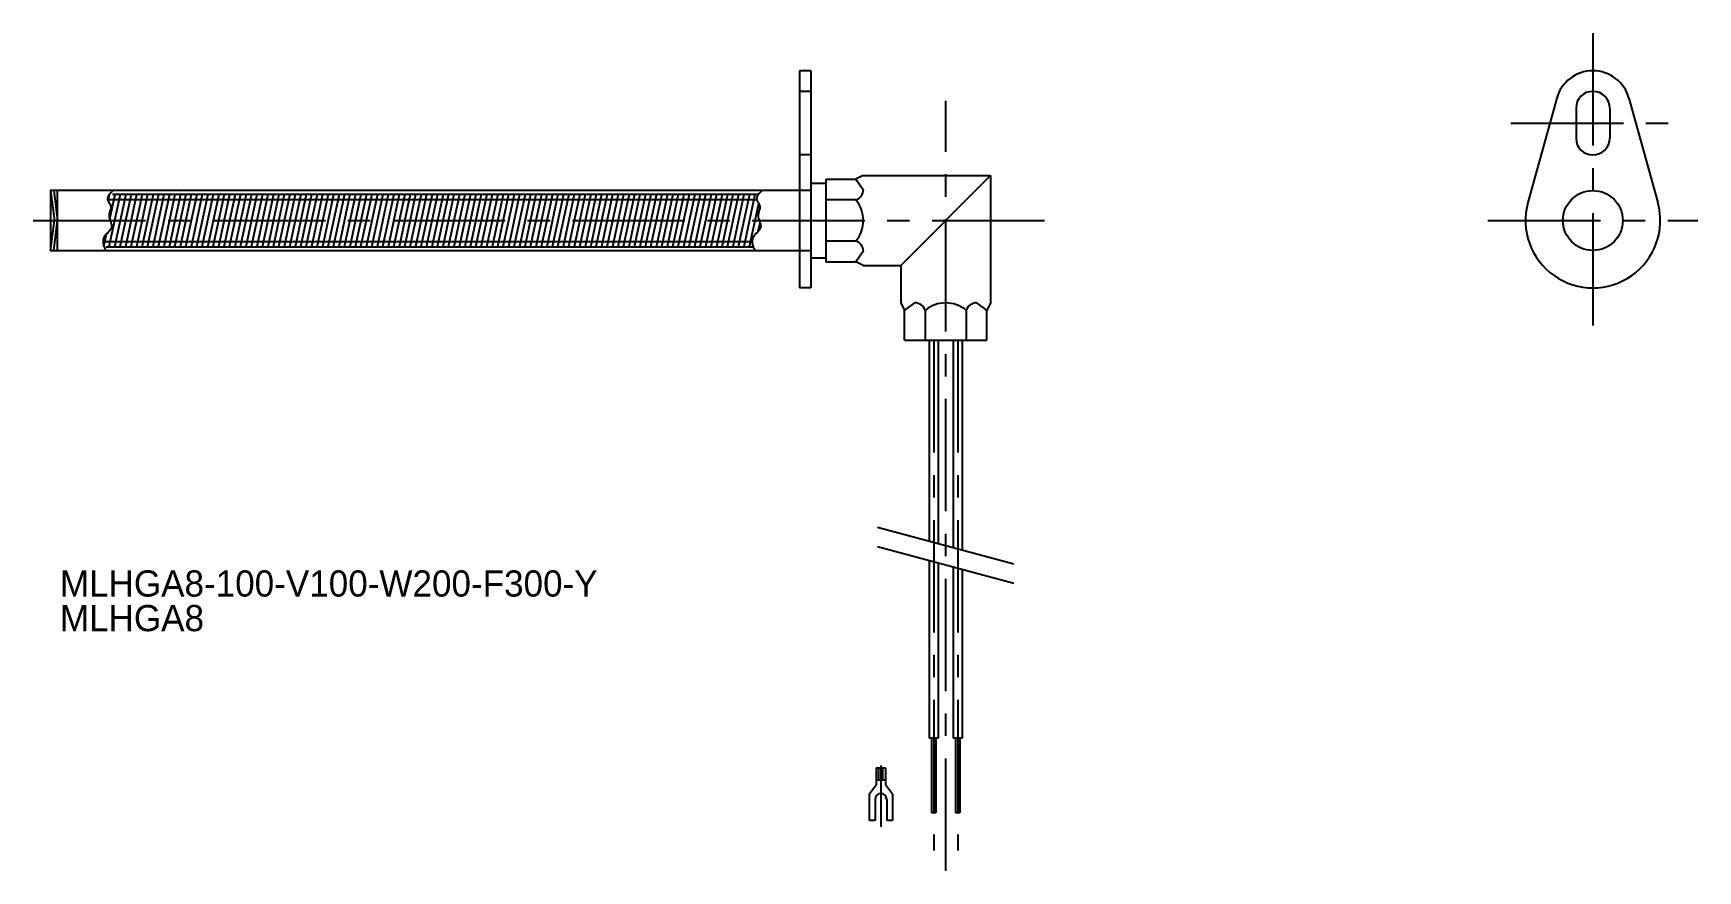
# Model space of a CAD drawing. Extents: x 59 to 281, y 172 to 284.
import ezdxf

# ---------------------------------------------------------------- set-up
doc = ezdxf.new("R2010")
doc.units = 0
doc.header["$LTSCALE"] = 12
for name, pattern in [('CENTER', [2, 1.25, -0.25, 0.25, -0.25]), ('DASHED', [0.75, 0.5, -0.25]), ('PHANTOM', [15, 7.5, -1.5, 1.5, -1.5, 1.5, -1.5])]:
    doc.linetypes.add(name, pattern=pattern)
doc.layers.get('0').update_dxf_attribs({"linetype": 'CONTINUOUS'})
doc.layers.add('CENTER', color=1, linetype='CENTER')

msp = doc.modelspace()

# ---------------------------------------------------------------- linework, layer by layer
at = {"color": 7, "linetype": 'CONTINUOUS'}
for p, q in [((161.22, 278.54), (161.22, 249.54)), ((162.72, 278.54), (161.22, 278.54)), ((162.72, 278.54), (162.72, 249.54)), ((262.3, 274.88), (258.44, 260.94)), ((264.87, 273.54), (264.87, 269.54)), ((269.37, 273.54), (269.37, 269.54)), ((271.94, 274.88), (275.79, 260.94)), ((169.72, 264.54), (168.72, 264.04)), ((169.72, 264.54), (186.72, 264.54)), ((186.72, 264.54), (174.72, 252.54)), ((186.72, 264.54), (186.72, 247.54)), ((61.22, 262.54), (61.75, 258.54)), ((61.63, 262.54), (62.15, 258.54)), ((62.15, 254.54), (62.15, 262.54)), ((162.72, 263.54), (164.72, 263.54)), ((164.72, 264.04), (164.72, 253.04)), ((164.72, 264.04), (168.72, 264.04)), ((61.22, 254.54), (61.75, 258.54)), ((61.63, 254.54), (62.15, 258.54)), ((162.72, 253.54), (164.72, 253.54)), ((164.72, 253.04), (168.72, 253.04)), ((169.72, 252.54), (168.72, 253.04)), ((169.72, 252.54), (174.72, 252.54)), ((174.72, 252.54), (174.72, 247.54)), ((162.72, 249.54), (161.22, 249.54)), ((174.72, 247.54), (175.22, 246.54)), ((186.72, 247.54), (186.22, 246.54)), ((175.22, 242.54), (175.22, 246.54)), ((186.22, 242.54), (186.22, 246.54)), ((175.22, 242.54), (186.22, 242.54)), ((178.52, 242.54), (178.52, 215.69)), ((179.72, 242.54), (179.72, 215.37)), ((181.72, 242.54), (181.72, 214.84)), ((182.92, 242.54), (182.92, 214.52)), ((178.52, 213.11), (178.52, 189.43)), ((179.72, 212.78), (179.72, 189.43)), ((181.72, 212.25), (181.72, 189.43)), ((182.92, 211.93), (182.92, 189.43)), ((179.72, 189.43), (178.52, 189.43)), ((178.82, 189.43), (178.82, 179.43)), ((179.42, 189.43), (179.42, 179.43)), ((182.92, 189.43), (181.72, 189.43)), ((182.02, 189.43), (182.02, 179.43)), ((182.62, 189.43), (182.62, 179.43)), ((171.45, 185.46), (171.45, 183.18)), ((171.45, 185.46), (172.68, 185.46)), ((171.8, 183.81), (171.8, 185.46)), ((172.32, 183.81), (172.32, 185.46)), ((172.68, 185.46), (172.68, 183.18)), ((170.52, 181.93), (171.45, 183.18)), ((172.68, 183.81), (171.45, 183.81)), ((173.6, 181.93), (172.68, 183.18)), ((170.52, 181.93), (170.52, 178.4)), ((171.28, 181.24), (171.28, 178.4)), ((172.84, 181.24), (172.84, 178.4)), ((173.6, 181.93), (173.6, 178.4)), ((171.28, 178.4), (170.52, 178.4)), ((173.6, 178.4), (172.84, 178.4)), ((179.42, 179.43), (178.82, 179.43)), ((182.62, 179.43), (182.02, 179.43))]:
    msp.add_line(p, q, dxfattribs=at)
at = {"color": 3, "linetype": 'DASHED'}
for p, q in [((162.72, 275.79), (161.22, 275.79)), ((162.72, 267.29), (161.22, 267.29))]:
    msp.add_line(p, q, dxfattribs=at)
at = {"color": 3, "linetype": 'CONTINUOUS'}
for p, q in [((78.56, 262.42), (78.57, 262.42)), ((168.72, 264.04), (169.72, 262.67)), ((68.89, 261.13), (69.09, 262.05)), ((68.89, 261.33), (155.48, 261.33)), ((69.05, 255.05), (70.55, 262.05)), ((69.11, 258.74), (69.82, 262.05)), ((69.47, 262.05), (155.75, 262.05)), ((69.78, 255.05), (71.28, 262.05)), ((70.51, 255.05), (72.01, 262.05)), ((71.24, 255.05), (72.74, 262.05)), ((71.97, 255.05), (73.47, 262.05)), ((72.71, 255.05), (74.2, 262.05)), ((73.43, 255.04), (74.93, 262.05)), ((74.17, 255.05), (75.66, 262.05)), ((74.9, 255.05), (76.39, 262.05)), ((75.63, 255.05), (77.12, 262.05)), ((76.36, 255.05), (77.85, 262.05)), ((77.1, 255.09), (78.58, 262.05)), ((77.82, 255.05), (79.31, 262.05)), ((78.55, 255.05), (80.04, 262.05)), ((79.28, 255.05), (80.77, 262.05)), ((80.01, 255.05), (81.5, 262.05)), ((80.74, 255.05), (82.23, 262.05)), ((81.47, 255.05), (82.97, 262.05)), ((82.2, 255.04), (83.7, 262.05)), ((82.93, 255.05), (84.43, 262.05)), ((83.66, 255.05), (85.16, 262.05)), ((84.39, 255.05), (85.89, 262.05)), ((85.12, 255.05), (86.62, 262.05)), ((85.86, 255.09), (87.35, 262.05)), ((86.58, 255.05), (88.08, 262.05)), ((87.32, 255.05), (88.81, 262.05)), ((88.04, 255.05), (89.54, 262.05)), ((88.78, 255.05), (90.27, 262.05)), ((89.5, 255.04), (91, 262.05)), ((90.24, 255.05), (91.73, 262.05)), ((90.97, 255.05), (92.46, 262.05)), ((91.7, 255.05), (93.19, 262.05)), ((92.43, 255.05), (93.92, 262.05)), ((93.17, 255.09), (94.65, 262.05)), ((93.89, 255.05), (95.38, 262.05)), ((94.62, 255.05), (96.11, 262.05)), ((95.35, 255.05), (96.84, 262.05)), ((96.08, 255.05), (97.58, 262.05)), ((96.81, 255.04), (98.31, 262.05)), ((97.54, 255.05), (99.04, 262.05)), ((98.27, 255.05), (99.77, 262.05)), ((99, 255.05), (100.5, 262.05)), ((99.73, 255.05), (101.23, 262.05)), ((100.47, 255.09), (101.96, 262.05)), ((101.19, 255.05), (102.69, 262.05)), ((101.93, 255.05), (103.42, 262.05)), ((102.65, 255.05), (104.15, 262.05)), ((103.39, 255.05), (104.88, 262.05)), ((104.11, 255.04), (105.61, 262.05)), ((104.85, 255.05), (106.34, 262.05)), ((105.58, 255.05), (107.07, 262.05)), ((106.31, 255.05), (107.8, 262.05)), ((107.04, 255.05), (108.53, 262.05)), ((107.78, 255.09), (109.26, 262.05)), ((108.5, 255.05), (109.99, 262.05)), ((109.23, 255.05), (110.72, 262.05)), ((109.96, 255.05), (111.45, 262.05)), ((110.69, 255.05), (112.19, 262.05)), ((111.42, 255.04), (112.92, 262.05)), ((112.15, 255.05), (113.65, 262.05)), ((112.88, 255.05), (114.38, 262.05)), ((113.61, 255.05), (115.11, 262.05)), ((114.34, 255.05), (115.84, 262.05)), ((115.08, 255.09), (116.57, 262.05)), ((115.8, 255.05), (117.3, 262.05)), ((116.54, 255.05), (118.03, 262.05)), ((117.26, 255.05), (118.76, 262.05)), ((118, 255.05), (119.49, 262.05)), ((118.72, 255.04), (120.22, 262.05)), ((119.46, 255.05), (120.95, 262.05)), ((120.19, 255.05), (121.68, 262.05)), ((120.92, 255.05), (122.41, 262.05)), ((121.65, 255.05), (123.14, 262.05)), ((122.39, 255.09), (123.87, 262.05)), ((123.11, 255.05), (124.6, 262.05)), ((123.84, 255.05), (125.33, 262.05)), ((124.57, 255.05), (126.06, 262.05)), ((125.3, 255.05), (126.8, 262.05)), ((126.03, 255.04), (127.53, 262.05)), ((126.76, 255.05), (128.26, 262.05)), ((127.49, 255.05), (128.99, 262.05)), ((128.22, 255.05), (129.72, 262.05)), ((128.95, 255.05), (130.45, 262.05)), ((129.69, 255.09), (131.18, 262.05)), ((130.41, 255.05), (131.91, 262.05)), ((131.14, 255.05), (132.64, 262.05)), ((131.87, 255.05), (133.37, 262.05)), ((132.61, 255.05), (134.1, 262.05)), ((133.33, 255.04), (134.83, 262.05)), ((134.07, 255.05), (135.56, 262.05)), ((134.8, 255.05), (136.29, 262.05)), ((135.53, 255.05), (137.02, 262.05)), ((136.26, 255.05), (137.75, 262.05)), ((137, 255.09), (138.48, 262.05)), ((137.72, 255.05), (139.21, 262.05)), ((138.45, 255.05), (139.94, 262.05)), ((139.18, 255.05), (140.67, 262.05)), ((139.91, 255.05), (141.4, 262.05)), ((140.64, 255.05), (142.14, 262.05)), ((141.37, 255.05), (142.87, 262.05)), ((142.1, 255.04), (143.6, 262.05)), ((142.83, 255.05), (144.33, 262.05)), ((143.56, 255.05), (145.06, 262.05)), ((144.29, 255.05), (145.79, 262.05)), ((145.02, 255.05), (146.52, 262.05)), ((145.76, 255.09), (147.25, 262.05)), ((146.49, 255.05), (147.98, 262.05)), ((147.22, 255.05), (148.71, 262.05)), ((147.95, 255.05), (149.44, 262.05)), ((148.68, 255.05), (150.17, 262.05)), ((149.41, 255.05), (150.9, 262.05)), ((150.14, 255.05), (151.63, 262.05)), ((150.86, 255.04), (152.36, 262.05)), ((151.6, 255.05), (153.09, 262.05)), ((152.33, 255.05), (153.82, 262.05)), ((153.06, 255.05), (154.55, 262.05)), ((153.79, 255.05), (155.28, 262.05)), ((154.52, 255.05), (155.75, 260.79)), ((168.72, 261.29), (164.72, 261.29)), ((155.69, 257.12), (155.93, 258.24)), ((68.26, 255.75), (154.87, 255.75)), ((68.33, 255.09), (68.68, 256.74)), ((168.72, 255.79), (164.72, 255.79)), ((68.62, 255.04), (155.01, 255.04)), ((169.72, 254.42), (168.72, 253.04)), ((175.22, 246.54), (176.6, 247.54)), ((184.85, 247.54), (186.22, 246.54)), ((177.97, 246.54), (177.97, 242.54)), ((183.47, 246.54), (183.47, 242.54))]:
    msp.add_line(p, q, dxfattribs=at)
at = {"color": 3, "linetype": 'PHANTOM'}
for p, q in [((189.82, 212.67), (171.62, 217.54)), ((189.82, 210.08), (171.62, 214.95))]:
    msp.add_line(p, q, dxfattribs=at)
at = {"color": 7, "linetype": 'CONTINUOUS'}
msp.add_lwpolyline([(161.22, 262.54), (61.22, 262.54), (61.22, 254.54), (161.22, 254.54)], dxfattribs=at)
at = {"color": 3, "linetype": 'CONTINUOUS', "flags": 128}
for points in [[(69.57, 262.54), (69.47, 262.44), (69.31, 262.29), (69.17, 262.13), (69.05, 261.98), (68.94, 261.82), (68.87, 261.67), (68.83, 261.51), (68.82, 261.36), (68.86, 261.2), (68.89, 261.13), (68.93, 261.06), (68.97, 260.99), (69.01, 260.92), (69.06, 260.85), (69.11, 260.77), (69.15, 260.7), (69.19, 260.63), (69.22, 260.55), (69.25, 260.48), (69.26, 260.37), (69.26, 260.26), (69.24, 260.14), (69.22, 260.03), (69.18, 259.91), (69.14, 259.79), (69.1, 259.68), (69.07, 259.56), (69.04, 259.44), (69.02, 259.31), (69.03, 259.14), (69.05, 258.96), (69.1, 258.79), (69.15, 258.62), (69.21, 258.45), (69.27, 258.28), (69.32, 258.11), (69.36, 257.95), (69.37, 257.8), (69.36, 257.65), (69.31, 257.5), (69.23, 257.36), (69.13, 257.22), (69.01, 257.08), (68.88, 256.94), (68.74, 256.81), (68.61, 256.66), (68.49, 256.52), (68.38, 256.37), (68.3, 256.21), (68.27, 256.1), (68.24, 255.98), (68.23, 255.87), (68.22, 255.75), (68.23, 255.63), (68.24, 255.51), (68.26, 255.39), (68.29, 255.27), (68.32, 255.16), (68.36, 255.04), (68.39, 254.97), (68.42, 254.89), (68.45, 254.82), (68.48, 254.74), (68.51, 254.67), (68.55, 254.6), (68.58, 254.54)], [(156.22, 262.54), (156.12, 262.44), (155.96, 262.29), (155.82, 262.13), (155.7, 261.98), (155.6, 261.82), (155.52, 261.67), (155.48, 261.51), (155.47, 261.36), (155.51, 261.2), (155.54, 261.13), (155.58, 261.06), (155.62, 260.99), (155.67, 260.92), (155.71, 260.85), (155.76, 260.77), (155.8, 260.7), (155.84, 260.63), (155.87, 260.55), (155.9, 260.48), (155.91, 260.37), (155.91, 260.26), (155.9, 260.14), (155.87, 260.03), (155.83, 259.91), (155.79, 259.79), (155.75, 259.68), (155.72, 259.56), (155.69, 259.44), (155.68, 259.31), (155.68, 259.14), (155.7, 258.96), (155.75, 258.79), (155.8, 258.62), (155.86, 258.45), (155.92, 258.28), (155.97, 258.11), (156.01, 257.95), (156.02, 257.8), (156.01, 257.65), (155.96, 257.5), (155.88, 257.36), (155.78, 257.22), (155.66, 257.08), (155.53, 256.94), (155.39, 256.81), (155.26, 256.66), (155.14, 256.52), (155.04, 256.37), (154.96, 256.21), (154.92, 256.1), (154.89, 255.98), (154.88, 255.87), (154.87, 255.75), (154.88, 255.63), (154.89, 255.51), (154.91, 255.39), (154.94, 255.27), (154.97, 255.16), (155.01, 255.04), (155.04, 254.97), (155.07, 254.89), (155.1, 254.82), (155.13, 254.74), (155.17, 254.67), (155.2, 254.6), (155.23, 254.54)]]:
    msp.add_lwpolyline(points, dxfattribs=at)
at = {"color": 3, "linetype": 'DASHED'}
for points in [[(162.72, 262.54), (161.22, 262.54)], [(161.22, 254.54), (162.72, 254.54)]]:
    msp.add_lwpolyline(points, dxfattribs=at)
at = {"color": 7, "linetype": 'CONTINUOUS'}
msp.add_circle((267.12, 258.54), 4, dxfattribs=at)
for centre, radius, start, end in [((267.12, 273.54), 5, 15.466, 164.534), ((267.12, 273.54), 2.25, 0, 180), ((267.12, 269.54), 2.25, 180, 0), ((267.12, 258.54), 9, 164.534, 15.466), ((172.06, 181.24), 0.78, 0, 180)]:
    msp.add_arc(centre, radius, start, end, dxfattribs=at)
at = {"color": 3, "linetype": 'CONTINUOUS'}
for centre, radius, start, end in [((168.28, 262.67), 1.45, 287.9453, 0), ((165.44, 258.54), 4.28, 320.0338, 39.9662), ((168.28, 254.42), 1.45, 0, 72.0547), ((176.6, 246.1), 1.45, 17.9453, 90), ((180.72, 243.26), 4.28, 50.0338, 129.9662), ((184.85, 246.1), 1.45, 90, 162.0547)]:
    msp.add_arc(centre, radius, start, end, dxfattribs=at)
at = {"layer": 'CENTER', "color": 1, "linetype": 'CENTER'}
for p, q in [((267.12, 283.54), (267.12, 244.54)), ((256.19, 271.54), (278.05, 271.54)), ((253.12, 258.54), (281.12, 258.54)), ((172.06, 185.78), (172.06, 177.59))]:
    msp.add_line(p, q, dxfattribs=at)
at = {"layer": 'CENTER', "color": 1}
for p, q in [((180.72, 171.71), (180.72, 274.51)), ((58.9, 258.54), (194.72, 258.54)), ((179.12, 242.54), (179.12, 174.43)), ((182.32, 242.54), (182.32, 174.43))]:
    msp.add_line(p, q, dxfattribs=at)

# ---------------------------------------------------------------- texts
at = {"color": 7, "linetype": 'CONTINUOUS'}
for s, p in [('MLHGA8-100-V100-W200-F300-Y', (62.45, 208.32)), ('MLHGA8', (62.45, 203.7))]:
    msp.add_text(s, height=3.5, dxfattribs=at).set_placement(p)

doc.saveas('drawing.dxf')
